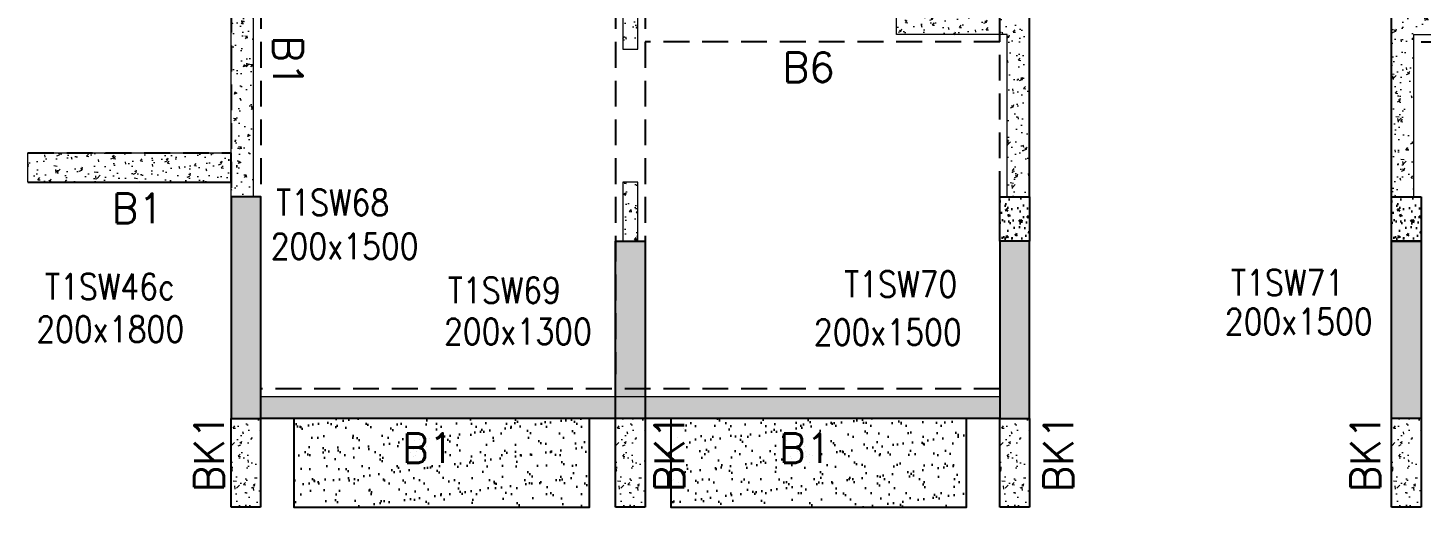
# Model space of a CAD drawing. Header units: millimetres. Extents: x 1078357 to 2594950, y -4969473 to -4636555.
# Drawn here: x 1247072 to 1256497, y -4669034 to -4665789 of the extents above; entities that cross this region are included whole.
import ezdxf

# ---------------------------------------------------------------- set-up
doc = ezdxf.new("R2010")
doc.units = ezdxf.units.MM
for name, pattern in [('CONTINOUS', [0]), ('HIDDEN', [0.375, 0.25, -0.125]), ('New Retail block$0$CONTINOUS', [0])]:
    doc.linetypes.add(name, pattern=pattern)
for name, color, linetype, lineweight in [('A-_ANOTDIMA_D-', 6, 'Continuous', 13), ('COL. NO.', 30, 'Continuous', 25), ('COL. SIZE', 7, 'Continuous', 25), ('HATCH', 8, 'Continuous', 30), ('RCC UPSTAND', 43, 'Continuous', 30), ('S-NON STR RCC WALL', 8, 'Continuous', 0)]:
    doc.layers.add(name, color=color, linetype=linetype, lineweight=lineweight)
for name, color, linetype in [('B-200x325', 201, 'HIDDEN'), ('B-200x650', 241, 'HIDDEN'), ('NON STR. RCC WALL', 6, 'Continuous'), ('S-COLUMN_SHEAR WALL', 1, 'Continuous'), ('S-PROJECTION', 54, 'New Retail block$0$CONTINOUS')]:
    doc.layers.add(name, color=color, linetype=linetype)
doc.styles.add('ROMANS', font='romans.shx', dxfattribs={"width": 0.85})
pattern_1 = [(50, (-5109198.82, 23483864.79), (182.184669, -15.93908554), [19.05, -209.55]), (355, (-5109198.82, 23483864.79), (-35.2434214, 191.0568452), [15.24, -167.6405842]), (100.4514447, (-5109183.63, 23483863.46), (146.9412471, 175.1177519), [16.1900088, -178.0902446]), (46.1842, (-5109198.82, 23483915.59), (271.0790409, -42.042328), [28.575, -314.325]), (96.6355576, (-5109176.23, 23483912.08), (237.404134, 247.4261246), [24.2850231, -267.1356082]), (351.1841512, (-5109198.82, 23483915.6), (237.404134, 247.4261246), [22.859967, -251.459732]), (21, (-5109173.42, 23483902.89), (151.6143913, -102.2651982), [19.05, -209.55]), (326, (-5109173.42, 23483902.89), (61.8020283, 184.1879661), [15.24, -167.64]), (71.451445, (-5109160.78, 23483894.36), (213.4164193, 81.9227689), [16.1900088, -178.0899376]), (37.5, (-5109198.816, 23483864.786), (3.08860325, 84.55503887), [0, -165.608, 0, -170.18, 0, -168.275]), (7.5, (-5109198.82, 23483864.79), (66.8196625, 100.18057482), [0, -97.028, 0, -161.798, 0, -64.135]), (327.5, (-5109255.46, 23483864.786), (135.59059517, -5.728744), [0, -63.5, 0, -198.12, 0, -262.89]), (317.5, (-5109280.86, 23483864.79), (148.1291814, 25.42649103), [0, -82.55, 0, -131.572, 0, -186.69])]

# ---------------------------------------------------------------- blocks, each defined once
blk = doc.blocks.new('G$CD63B60BD')
at = {"layer": 'COL. NO.', "linetype": 'Continuous', "style": 'ROMANS', "width": 0.85}
for s, p in [('T1SW68', (18554.2, 1375.1, -320.4)), ('T1SW46c', (16990.9, 805.3, -320.4)), ('T1SW69', (19716.2, 780.8, -320.4)), ('T1SW70', (22397.1, 822.1, -320.4)), ('T1SW71', (25013.9, 832.4, -320.4))]:
    blk.add_text(s, height=175, dxfattribs=at).set_placement(p)
at = {"layer": 'COL. SIZE', "linetype": 'Continuous', "style": 'ROMANS', "width": 0.85}
for s, p in [('200x1500', (18517.5, 1078.7, -320.4)), ('200x1800', (16931.8, 517.4, -320.4)), ('200x1300', (19689.6, 502, -320.4)), ('200x1500', (22191.9, 497.9, -320.4)), ('200x1500', (24971.8, 569.1, -320.4))]:
    blk.add_text(s, height=175, dxfattribs=at).set_placement(p)

msp = doc.modelspace()

# ---------------------------------------------------------------- hatches: boundary and pattern name
at = {"layer": 'HATCH'}
h = msp.add_hatch(dxfattribs=at)
h.set_pattern_fill('AR-SAND', color=8, scale=3, angle=179.97015)
h.set_pattern_definition([(37.47015413, (-3803161.08, 18703074.25), (-4.72361136, 146.8264517), [0, -115.824, 0, -129.54, 0, -123.825]), (7.4701541, (-3803161.08, 18703074.25), (134.9689868, 214.9772528), [0, -62.484, 0, -104.394, 0, -40.005]), (327.4701541, (-3803254.81, 18703074.3), (237.2979035, 0.3075449), [0, -38.1, 0, -137.16, 0, -179.07]), (317.4701541, (-3803254.81, 18703074.3), (229.1017424, 66.759465), [0, -19.05, 0, -89.916, 0, -102.87])])
h.paths.add_polyline_path([(1250871.9, -4668434.4), (1248871.9, -4668434.4), (1248871.9, -4669034.4), (1250871.9, -4669034.4)])
h = msp.add_hatch(dxfattribs=at)
h.set_pattern_fill('AR-SAND', color=8, scale=3, angle=179.97015)
h.set_pattern_definition([(37.47015413, (-3805711.08, 18703074.25), (-4.72361136, 146.8264517), [0, -115.824, 0, -129.54, 0, -123.825]), (7.4701541, (-3805711.08, 18703074.25), (134.9689868, 214.9772528), [0, -62.484, 0, -104.394, 0, -40.005]), (327.4701541, (-3805804.81, 18703074.3), (237.2979035, 0.3075449), [0, -38.1, 0, -137.16, 0, -179.07]), (317.4701541, (-3805804.81, 18703074.3), (229.1017424, 66.759465), [0, -19.05, 0, -89.916, 0, -102.87])])
h.paths.add_polyline_path([(1253421.9, -4668434.4), (1251421.9, -4668434.4), (1251421.9, -4669034.4), (1253421.9, -4669034.4)])
at = {"layer": 'RCC UPSTAND'}
h = msp.add_hatch(dxfattribs=at)
h.set_pattern_fill('AR-CONC', color=8, scale=20, angle=90)
h.set_pattern_definition([(140, (-1954353.37, -7205678.86), (12.550427, 143.4520365), [15, -165]), (85, (-1954353.37, -7205678.86), (-150.438427, -27.7502667), [12, -132]), (190.4514445, (-1954352.32, -7205666.9), (-137.887998, 115.7017693), [12.7480384, -140.2284224]), (136.1842, (-1954393.37, -7205678.86), (33.103856, 213.448266), [22.5, -247.5]), (186.6356355, (-1954390.6, -7205661.07), (-194.82372, 186.932389), [19.122068, -210.342752]), (81.184164, (-1954393.37, -7205678.86), (-194.82372, 186.932389), [18, -198]), (111, (-1954383.37, -7205658.86), (80.523778, 119.3814104), [15, -165]), (56, (-1954383.37, -7205658.86), (-145.030009, 48.6630664), [12, -132]), (161.4514447, (-1954376.65, -7205648.91), (-64.5062306, 168.0444753), [12.748038, -140.2284224]), (127.5, (-1954353.365, -7205678.86), (-66.57877077, 2.43197106), [0, -130.4, 0, -134, 0, -132.5]), (97.5, (-1954353.365, -7205678.86), (-78.8823424, 52.6139075), [0, -76.4, 0, -127.4, 0, -50.5]), (57.5, (-1954353.365, -7205723.46), (4.51097435, 106.7644872), [0, -50, 0, -156, 0, -207]), (47.5, (-1954353.365, -7205743.46), (-20.0209965, 116.6372339), [0, -65, 0, -103.6, 0, -147])])
h.paths.add_polyline_path([(1253846.7, -4666934.4), (1253846.7, -4667234.4), (1253646.7, -4667234.4), (1253646.7, -4666934.4)])
h = msp.add_hatch(dxfattribs=at)
h.set_pattern_fill('AR-CONC', color=8, scale=20, angle=90)
h.set_pattern_definition([(140, (-1951703.45, -7205678.86), (12.550427, 143.4520365), [15, -165]), (85, (-1951703.45, -7205678.86), (-150.438427, -27.7502667), [12, -132]), (190.4514445, (-1951702.4, -7205666.9), (-137.887998, 115.7017693), [12.7480384, -140.2284224]), (136.1842, (-1951743.45, -7205678.86), (33.103856, 213.448266), [22.5, -247.5]), (186.6356355, (-1951740.7, -7205661.07), (-194.82372, 186.932389), [19.122068, -210.342752]), (81.184164, (-1951743.45, -7205678.86), (-194.82372, 186.932389), [18, -198]), (111, (-1951733.45, -7205658.86), (80.523778, 119.3814104), [15, -165]), (56, (-1951733.45, -7205658.86), (-145.030009, 48.6630664), [12, -132]), (161.4514447, (-1951726.74, -7205648.91), (-64.5062306, 168.0444753), [12.748038, -140.2284224]), (127.5, (-1951703.45, -7205678.86), (-66.57877077, 2.43197106), [0, -130.4, 0, -134, 0, -132.5]), (97.5, (-1951703.45, -7205678.86), (-78.8823424, 52.6139075), [0, -76.4, 0, -127.4, 0, -50.5]), (57.5, (-1951703.45, -7205723.46), (4.51097435, 106.7644872), [0, -50, 0, -156, 0, -207]), (47.5, (-1951703.45, -7205743.46), (-20.0209965, 116.6372339), [0, -65, 0, -103.6, 0, -147])])
h.paths.add_polyline_path([(1256496.6, -4666934.4), (1256496.6, -4667234.4), (1256296.7, -4667234.4), (1256296.7, -4666934.4)])
at = {"layer": 'S-COLUMN_SHEAR WALL', "lineweight": 25}
h = msp.add_hatch(color=1, dxfattribs=at)
h.dxf.hatch_style = 1
h.paths.add_polyline_path([(1248446.7, -4668434.4), (1248646.7, -4668434.4), (1248646.7, -4666934.4), (1248446.7, -4666934.4)])
h = msp.add_hatch(color=1, dxfattribs=at)
h.dxf.hatch_style = 1
h.paths.add_polyline_path([(1251246.7, -4667234.4), (1251246.7, -4668434.4), (1251046.7, -4668434.4), (1251046.7, -4667234.4)])
h = msp.add_hatch(color=1, dxfattribs=at)
h.dxf.hatch_style = 1
h.paths.add_polyline_path([(1253846.7, -4667234.4), (1253846.7, -4668434.4), (1253646.7, -4668434.4), (1253646.7, -4667234.4)])
at = {"layer": 'S-COLUMN_SHEAR WALL', "lineweight": 25, "extrusion": (1.00316e-06, -2.11765e-11, 1)}
h = msp.add_hatch(color=1, dxfattribs=at)
h.dxf.hatch_style = 1
h.paths.add_polyline_path([(1256496.7, -4668434.4), (1256296.7, -4668434.4), (1256296.7, -4667234.4), (1256496.7, -4667234.4)])
at = {"layer": 'S-NON STR RCC WALL'}
h = msp.add_hatch(dxfattribs=at)
h.set_pattern_fill('AR-CONC', color=256)
h.set_pattern_definition(pattern_1)
h.paths.add_polyline_path([(1252946.9, -4665834.4), (1252946.9, -4663484.4), (1253646.9, -4663484.4), (1253646.9, -4663634.4), (1253096.9, -4663634.4), (1253096.9, -4665684.4), (1253846.9, -4665684.4), (1253846.9, -4666934.3), (1253696.9, -4666934.3), (1253696.9, -4665834.4)])
h = msp.add_hatch(dxfattribs=at)
h.set_pattern_fill('AR-CONC', color=256, angle=180)
h.set_pattern_definition(pattern_1)
h.paths.add_polyline_path([(1257196.9, -4665834.4), (1257196.9, -4663484.4), (1256496.9, -4663484.4), (1256496.9, -4663634.4), (1257046.9, -4663634.4), (1257046.9, -4665684.4), (1256296.9, -4665684.4), (1256296.9, -4666934.3), (1256446.9, -4666934.3), (1256446.9, -4665834.4)])
h = msp.add_hatch(dxfattribs=at)
h.set_pattern_fill('AR-CONC', color=256, angle=180)
h.set_pattern_definition([(50, (2348384.62, -9204434.38), (182.184669, -15.9390855), [19.05, -209.55]), (355, (2348384.62, -9204434.38), (-35.2434214, 191.056845), [15.24, -167.640584]), (100.4514447, (2348399.8, -9204435.71), (146.941247, 175.117752), [16.190009, -178.0902446]), (46.1842, (2348384.62, -9204383.58), (271.079041, -42.042328), [28.575, -314.325]), (96.6355576, (2348407.2, -9204387.09), (237.404134, 247.426125), [24.285023, -267.135608]), (351.184151, (2348384.62, -9204383.58), (237.404134, 247.426125), [22.859967, -251.459732]), (21, (2348410.02, -9204396.28), (151.6143913, -102.265198), [19.05, -209.55]), (326, (2348410.02, -9204396.28), (61.802028, 184.187966), [15.24, -167.64]), (71.451445, (2348422.65, -9204404.8), (213.416419, 81.922769), [16.190009, -178.0899376]), (37.5, (2348384.62, -9204434.38), (3.08860325, 84.5550389), [0, -165.608, 0, -170.18, 0, -168.275]), (7.5, (2348384.62, -9204434.38), (66.8196625, 100.1805748), [0, -97.028, 0, -161.798, 0, -64.135]), (327.5, (2348327.976, -9204434.38), (135.5905952, -5.728744), [0, -63.5, 0, -198.12, 0, -262.89]), (317.5, (2348302.58, -9204434.38), (148.1291814, 25.426491), [0, -82.55, 0, -131.572, 0, -186.69])])
h.paths.add_polyline_path([(1251096.9, -4665934.2), (1251196.9, -4665934.2), (1251196.9, -4664334.2), (1251096.9, -4664334.2)])
at = {"layer": 'S-NON STR RCC WALL', "ltscale": 700}
h = msp.add_hatch(dxfattribs=at)
h.set_pattern_fill('AR-CONC', color=256)
h.set_pattern_definition([(230, (2385883.01, -9243630.8), (-182.184669, 15.9390855), [19.05, -209.55]), (175, (2385883.01, -9243630.8), (35.2434214, -191.056845), [15.24, -167.640584]), (280.4514447, (2385867.83, -9243629.47), (-146.941247, -175.117752), [16.190009, -178.0902446]), (226.1842, (2385883, -9243681.6), (-271.079041, 42.042328), [28.575, -314.325]), (276.6355576, (2385860.42, -9243678.1), (-237.404134, -247.426125), [24.285023, -267.135608]), (171.184151, (2385883, -9243681.6), (-237.404134, -247.426125), [22.859967, -251.459732]), (201, (2385857.61, -9243668.9), (-151.6143913, 102.265198), [19.05, -209.55]), (146, (2385857.61, -9243668.9), (-61.802028, -184.187966), [15.24, -167.64]), (251.451445, (2385844.97, -9243660.37), (-213.416419, -81.922769), [16.190009, -178.0899376]), (217.5, (2385883.01, -9243630.795), (-3.08860325, -84.5550389), [0, -165.608, 0, -170.18, 0, -168.275]), (187.5, (2385883.01, -9243630.795), (-66.8196625, -100.1805748), [0, -97.028, 0, -161.798, 0, -64.135]), (147.5, (2385939.65, -9243630.795), (-135.5905952, 5.728744), [0, -63.5, 0, -198.12, 0, -262.89]), (137.5, (2385965.05, -9243630.8), (-148.1291814, -25.426491), [0, -82.55, 0, -131.572, 0, -186.69])])
h.paths.add_polyline_path([(1248446.9, -4665234.4), (1248596.9, -4665234.4), (1248596.9, -4666934.3), (1248446.9, -4666934.3)])
at = {"layer": 'S-NON STR RCC WALL'}
h = msp.add_hatch(dxfattribs=at)
h.set_pattern_fill('AR-CONC', color=256)
h.set_pattern_definition([(50, (-7303648.25, 32850953.2), (182.184669, -15.93908554), [19.05, -209.55]), (355, (-7303648.25, 32850953.2), (-35.2434214, 191.0568452), [15.24, -167.6405842]), (100.4514447, (-7303633.07, 32850951.87), (146.9412471, 175.1177519), [16.1900088, -178.0902446]), (46.1842, (-7303648.25, 32851004), (271.0790409, -42.0423279), [28.575, -314.325]), (96.6355576, (-7303625.66, 32851000.5), (237.404134, 247.4261246), [24.2850231, -267.1356082]), (351.1841512, (-7303648.25, 32851004), (237.404134, 247.4261246), [22.859967, -251.459732]), (21, (-7303622.85, 32850991.3), (151.61439127, -102.2651982), [19.05, -209.55]), (326, (-7303622.85, 32850991.3), (61.80202835, 184.1879661), [15.24, -167.64]), (71.451445, (-7303610.21, 32850982.77), (213.4164193, 81.9227689), [16.1900088, -178.0899376]), (37.5, (-7303648.25, 32850953.196), (3.08860325, 84.55503887), [0, -165.608, 0, -170.18, 0, -168.275]), (7.5, (-7303648.25, 32850953.2), (66.8196625, 100.18057482), [0, -97.028, 0, -161.798, 0, -64.135]), (327.5, (-7303704.89, 32850953.196), (135.59059517, -5.72874399), [0, -63.5, 0, -198.12, 0, -262.89]), (317.5, (-7303730.29, 32850953.2), (148.1291814, 25.42649103), [0, -82.55, 0, -131.572, 0, -186.69])])
h.paths.add_polyline_path([(1248446.9, -4667584.3), (1248446.9, -4667584.3), (1248446.9, -4666834.3), (1247071.9, -4666834.3), (1247071.9, -4666634.4), (1248446.9, -4666634.4)])
h = msp.add_hatch(dxfattribs=at)
h.set_pattern_fill('AR-CONC', color=256, angle=180)
h.set_pattern_definition([(50, (1251159.9, -4520415.2), (182.18467, -15.93909), [19.05, -209.55]), (355, (1251159.9, -4520415.2), (-35.24342, 191.05685), [15.24, -167.64058]), (100.45144, (1251175.08, -4520416.52), (146.94125, 175.11775), [16.19, -178.09024]), (46.1842, (1251159.9, -4520364.4), (271.07904, -42.04233), [28.575, -314.325]), (96.63556, (1251182.5, -4520367.9), (237.40413, 247.42612), [24.285, -267.1356]), (351.18415, (1251159.9, -4520364.4), (237.40413, 247.4261), [22.85997, -251.45973]), (21, (1251185.3, -4520377.1), (151.61439, -102.2652), [19.05, -209.55]), (326, (1251185.3, -4520377.1), (61.80203, 184.18797), [15.24, -167.64]), (71.45144, (1251197.94, -4520385.62), (213.41642, 81.92277), [16.19, -178.08994]), (37.5, (1251159.9, -4520415.195), (3.088603, 84.55504), [0, -165.608, 0, -170.18, 0, -168.275]), (7.5, (1251159.9, -4520415.19), (66.81966, 100.180575), [0, -97.028, 0, -161.798, 0, -64.135]), (327.5, (1251103.26, -4520415.195), (135.590595, -5.728744), [0, -63.5, 0, -198.12, 0, -262.89]), (317.5, (1251077.86, -4520415.2), (148.12918, 25.42649), [0, -82.55, 0, -131.572, 0, -186.69])])
h.paths.add_polyline_path([(1251096.9, -4667234.6), (1251196.9, -4667234.6), (1251196.9, -4666834.2), (1251096.9, -4666834.2)])
h = msp.add_hatch(dxfattribs=at)
h.set_pattern_fill('AR-CONC', color=256)
h.set_pattern_definition([(50, (-6206423.53, 28167883.97), (182.184669, -15.93908554), [19.05, -209.55]), (355, (-6206423.53, 28167883.97), (-35.2434214, 191.0568452), [15.24, -167.6405842]), (100.4514447, (-6206408.35, 28167882.64), (146.9412471, 175.1177519), [16.1900088, -178.0902446]), (46.1842, (-6206423.53, 28167934.77), (271.0790409, -42.042328), [28.575, -314.325]), (96.6355576, (-6206400.94, 28167931.27), (237.404134, 247.4261246), [24.2850231, -267.1356082]), (351.1841512, (-6206423.53, 28167934.77), (237.404134, 247.4261246), [22.859967, -251.459732]), (21, (-6206398.13, 28167922.07), (151.6143913, -102.2651982), [19.05, -209.55]), (326, (-6206398.13, 28167922.07), (61.8020283, 184.1879661), [15.24, -167.64]), (71.451445, (-6206385.5, 28167913.55), (213.4164193, 81.9227689), [16.1900088, -178.0899376]), (37.5, (-6206423.53, 28167883.97), (3.08860325, 84.55503887), [0, -165.608, 0, -170.18, 0, -168.275]), (7.5, (-6206423.53, 28167883.97), (66.8196625, 100.18057482), [0, -97.028, 0, -161.798, 0, -64.135]), (327.5, (-6206480.174, 28167883.97), (135.59059517, -5.72874399), [0, -63.5, 0, -198.12, 0, -262.89]), (317.5, (-6206505.57, 28167883.97), (148.1291814, 25.42649103), [0, -82.55, 0, -131.572, 0, -186.69])])
h.paths.add_polyline_path([(1253643.9, -4668434.4), (1248646.9, -4668434.4), (1248646.9, -4668284.4), (1253643.9, -4668284.4)])
h = msp.add_hatch(dxfattribs=at)
h.set_pattern_fill('AR-CONC', color=256, angle=180)
h.set_pattern_definition([(50, (-8381725.7, 37570672.96), (182.184669, -15.93908554), [19.05, -209.55]), (355, (-8381725.7, 37570672.96), (-35.2434214, 191.0568452), [15.24, -167.6405842]), (100.4514447, (-8381710.52, 37570671.63), (146.9412471, 175.1177519), [16.1900088, -178.0902446]), (46.1842, (-8381725.7, 37570723.76), (271.0790409, -42.0423279), [28.575, -314.325]), (96.6355576, (-8381703.1, 37570720.26), (237.404134, 247.4261246), [24.2850231, -267.1356082]), (351.1841512, (-8381725.7, 37570723.76), (237.404134, 247.4261246), [22.859967, -251.459732]), (21, (-8381700.3, 37570711.06), (151.61439127, -102.2651982), [19.05, -209.55]), (326, (-8381700.3, 37570711.06), (61.80202835, 184.1879661), [15.24, -167.64]), (71.451445, (-8381687.67, 37570702.54), (213.4164193, 81.9227689), [16.1900088, -178.0899376]), (37.5, (-8381725.7, 37570672.96), (3.08860325, 84.55503887), [0, -165.608, 0, -170.18, 0, -168.275]), (7.5, (-8381725.7, 37570672.96), (66.81966251, 100.18057482), [0, -97.028, 0, -161.798, 0, -64.135]), (327.5, (-8381782.345, 37570672.96), (135.59059517, -5.72874399), [0, -63.5, 0, -198.12, 0, -262.89]), (317.5, (-8381807.74, 37570672.96), (148.1291814, 25.42649103), [0, -82.55, 0, -131.572, 0, -186.69])])
h.paths.add_polyline_path([(1248646.5, -4668434.3), (1248446.6, -4668434.3), (1248446.6, -4669034.3), (1248646.5, -4669034.3), (1248646.6, -4669034.3), (1248646.6, -4668434.4)], is_closed=False)
h = msp.add_hatch(dxfattribs=at)
h.set_pattern_fill('AR-CONC', color=256, angle=180)
h.set_pattern_definition([(50, (-8379125.7, 37570672.96), (182.184669, -15.93908554), [19.05, -209.55]), (355, (-8379125.7, 37570672.96), (-35.2434214, 191.0568452), [15.24, -167.6405842]), (100.4514447, (-8379110.52, 37570671.63), (146.9412471, 175.1177519), [16.1900088, -178.0902446]), (46.1842, (-8379125.7, 37570723.76), (271.0790409, -42.0423279), [28.575, -314.325]), (96.6355576, (-8379103.1, 37570720.26), (237.404134, 247.4261246), [24.2850231, -267.1356082]), (351.1841512, (-8379125.7, 37570723.76), (237.404134, 247.4261246), [22.859967, -251.459732]), (21, (-8379100.3, 37570711.06), (151.61439127, -102.2651982), [19.05, -209.55]), (326, (-8379100.3, 37570711.06), (61.80202835, 184.1879661), [15.24, -167.64]), (71.451445, (-8379087.67, 37570702.54), (213.4164193, 81.9227689), [16.1900088, -178.0899376]), (37.5, (-8379125.7, 37570672.96), (3.08860325, 84.55503887), [0, -165.608, 0, -170.18, 0, -168.275]), (7.5, (-8379125.7, 37570672.96), (66.81966251, 100.18057482), [0, -97.028, 0, -161.798, 0, -64.135]), (327.5, (-8379182.345, 37570672.96), (135.59059517, -5.72874399), [0, -63.5, 0, -198.12, 0, -262.89]), (317.5, (-8379207.74, 37570672.96), (148.1291814, 25.42649103), [0, -82.55, 0, -131.572, 0, -186.69])])
h.paths.add_polyline_path([(1251246.5, -4668434.3), (1251046.6, -4668434.3), (1251046.6, -4669034.3), (1251246.5, -4669034.3), (1251246.6, -4669034.3), (1251246.6, -4668434.4)], is_closed=False)
h = msp.add_hatch(dxfattribs=at)
h.set_pattern_fill('AR-CONC', color=256, angle=180)
h.set_pattern_definition([(50, (-8376525.68, 37570672.96), (182.184669, -15.93908554), [19.05, -209.55]), (355, (-8376525.68, 37570672.96), (-35.2434214, 191.0568452), [15.24, -167.6405842]), (100.4514447, (-8376510.5, 37570671.63), (146.9412471, 175.1177519), [16.1900088, -178.0902446]), (46.1842, (-8376525.68, 37570723.76), (271.0790409, -42.0423279), [28.575, -314.325]), (96.6355576, (-8376503.1, 37570720.26), (237.404134, 247.4261246), [24.2850231, -267.1356082]), (351.1841512, (-8376525.68, 37570723.76), (237.404134, 247.4261246), [22.859967, -251.459732]), (21, (-8376500.28, 37570711.06), (151.61439127, -102.2651982), [19.05, -209.55]), (326, (-8376500.28, 37570711.06), (61.80202835, 184.1879661), [15.24, -167.64]), (71.451445, (-8376487.65, 37570702.54), (213.4164193, 81.9227689), [16.1900088, -178.0899376]), (37.5, (-8376525.68, 37570672.96), (3.08860325, 84.55503887), [0, -165.608, 0, -170.18, 0, -168.275]), (7.5, (-8376525.68, 37570672.96), (66.81966251, 100.18057482), [0, -97.028, 0, -161.798, 0, -64.135]), (327.5, (-8376582.324, 37570672.96), (135.59059517, -5.72874399), [0, -63.5, 0, -198.12, 0, -262.89]), (317.5, (-8376607.72, 37570672.96), (148.1291814, 25.42649103), [0, -82.55, 0, -131.572, 0, -186.69])])
h.paths.add_polyline_path([(1253846.6, -4668434.3), (1253646.6, -4668434.3), (1253646.6, -4669034.3), (1253846.6, -4669034.3), (1253846.6, -4669034.3), (1253846.6, -4668434.4)], is_closed=False)
h = msp.add_hatch(dxfattribs=at)
h.set_pattern_fill('AR-CONC', color=256, angle=180)
h.set_pattern_definition([(50, (-8373875.72, 37570673.03), (182.184669, -15.93908554), [19.05, -209.55]), (355, (-8373875.72, 37570673.03), (-35.2434214, 191.0568452), [15.24, -167.6405842]), (100.4514447, (-8373860.54, 37570671.7), (146.9412471, 175.1177519), [16.1900088, -178.0902446]), (46.1842, (-8373875.72, 37570723.83), (271.0790409, -42.0423279), [28.575, -314.325]), (96.6355576, (-8373853.13, 37570720.32), (237.404134, 247.4261246), [24.2850231, -267.1356082]), (351.1841512, (-8373875.72, 37570723.83), (237.404134, 247.4261246), [22.859967, -251.459732]), (21, (-8373850.32, 37570711.13), (151.61439127, -102.2651982), [19.05, -209.55]), (326, (-8373850.32, 37570711.13), (61.80202835, 184.1879661), [15.24, -167.64]), (71.451445, (-8373837.68, 37570702.6), (213.4164193, 81.9227689), [16.1900088, -178.0899376]), (37.5, (-8373875.72, 37570673.026), (3.08860325, 84.55503887), [0, -165.608, 0, -170.18, 0, -168.275]), (7.5, (-8373875.72, 37570673.03), (66.81966251, 100.18057482), [0, -97.028, 0, -161.798, 0, -64.135]), (327.5, (-8373932.36, 37570673.026), (135.59059517, -5.72874399), [0, -63.5, 0, -198.12, 0, -262.89]), (317.5, (-8373957.76, 37570673.03), (148.1291814, 25.42649103), [0, -82.55, 0, -131.572, 0, -186.69])])
h.paths.add_polyline_path([(1256496.5, -4668434.2), (1256296.5, -4668434.2), (1256296.5, -4669034.2), (1256496.5, -4669034.2), (1256496.5, -4669034.2), (1256496.5, -4668434.4)], is_closed=False)

# ---------------------------------------------------------------- linework, layer by layer
at = {"layer": 'B-200x325', "ltscale": 700}
for p, q in [((1253646.6, -4665884.1, 0), (1251246.6, -4665884.1, 0)), ((1256496.5, -4665884.1, 0), (1258896.5, -4665884.1, 0))]:
    msp.add_line(p, q, dxfattribs=at)
at = {"layer": 'B-200x650', "linetype": 'HIDDEN', "ltscale": 700}
for p, q in [((1248646.9, -4661684.4, 0), (1248646.9, -4666934.3, 0)), ((1251046.9, -4661684.4, 0), (1251046.9, -4668134.3, 0)), ((1251246.9, -4661684.4, 0), (1251246.9, -4668134.3, 0)), ((1248446.9, -4663284.3, 0), (1248446.9, -4666934.3, 0)), ((1253646.9, -4666934.3, 0), (1253646.9, -4664634.3, 0)), ((1247071.9, -4666634.3, 0), (1248446.9, -4666634.3, 0)), ((1253646.9, -4668234.3, 0), (1248646.9, -4668234.3, 0))]:
    msp.add_line(p, q, dxfattribs=at)
at = {"layer": 'B-200x650', "linetype": 'CONTINOUS', "ltscale": 700}
for p, q in [((1253846.9, -4666934.3, 0), (1253846.9, -4664634.3, 0)), ((1256296.9, -4666934.3, 0), (1256296.9, -4664634.3, 0)), ((1248446.9, -4666834.3, 0), (1248446.9, -4666634.3, 0)), ((1247071.9, -4666834.3, 0), (1248446.9, -4666834.3, 0)), ((1248446.6, -4669034.4, 0), (1248446.6, -4668434.4, 0)), ((1248646.6, -4668434.4, 0), (1248646.6, -4669034.4, 0)), ((1253646.9, -4668434.3, 0), (1248646.9, -4668434.3, 0)), ((1251046.6, -4669034.4, 0), (1251046.6, -4668434.4, 0)), ((1251246.6, -4668434.4, 0), (1251246.6, -4669034.4, 0)), ((1253646.6, -4669034.4, 0), (1253646.6, -4668434.4, 0)), ((1253846.6, -4668434.4, 0), (1253846.6, -4669034.4, 0)), ((1256296.6, -4669034.3, 0), (1256296.6, -4668434.3, 0)), ((1256496.6, -4668434.3, 0), (1256496.6, -4669034.3, 0)), ((1248646.6, -4669034.4, 0), (1248446.6, -4669034.4, 0)), ((1251246.6, -4669034.4, 0), (1251046.6, -4669034.4, 0)), ((1253846.6, -4669034.4, 0), (1253646.6, -4669034.4, 0)), ((1256496.6, -4669034.3, 0), (1256296.6, -4669034.3, 0))]:
    msp.add_line(p, q, dxfattribs=at)
at = {"layer": 'NON STR. RCC WALL', "elevation": 0}
for points in [[(1253846.7, -4666934.4), (1253846.7, -4667234.4), (1253646.7, -4667234.4), (1253646.7, -4666934.4)], [(1256496.6, -4666934.4), (1256496.6, -4667234.4), (1256296.7, -4667234.4), (1256296.7, -4666934.4)]]:
    msp.add_lwpolyline(points, close=True, dxfattribs=at)
at = {"layer": 'S-COLUMN_SHEAR WALL', "color": 1, "lineweight": 25, "elevation": 0}
for points in [[(1248446.7, -4668434.4), (1248646.7, -4668434.4), (1248646.7, -4666934.4), (1248446.7, -4666934.4)], [(1251046.7, -4667234.4), (1251246.7, -4667234.4), (1251246.7, -4668434.4), (1251046.7, -4668434.4)], [(1253646.7, -4668434.4), (1253846.7, -4668434.4), (1253846.7, -4667234.4), (1253646.7, -4667234.4)]]:
    msp.add_lwpolyline(points, close=True, dxfattribs=at)
at = {"layer": 'S-COLUMN_SHEAR WALL', "color": 1, "lineweight": 25, "extrusion": (1.00316e-06, -2.11765e-11, 1), "elevation": 1.3}
msp.add_lwpolyline([(1256496.7, -4668434.4), (1256296.7, -4668434.4), (1256296.7, -4667234.4), (1256496.7, -4667234.4)], close=True, dxfattribs=at)
at = {"layer": 'S-NON STR RCC WALL', "elevation": 0}
for points in [[(1252946.9, -4665834.4), (1252946.9, -4663484.4), (1253646.9, -4663484.4), (1253646.9, -4663634.4), (1253096.9, -4663634.4), (1253096.9, -4665684.4), (1253846.9, -4665684.4), (1253846.9, -4666934.3), (1253696.9, -4666934.3), (1253696.9, -4665834.4)], [(1257196.9, -4665834.4), (1257196.9, -4663484.4), (1256496.9, -4663484.4), (1256496.9, -4663634.4), (1257046.9, -4663634.4), (1257046.9, -4665684.4), (1256296.9, -4665684.4), (1256296.9, -4666934.3), (1256446.9, -4666934.3), (1256446.9, -4665834.4)], [(1248446.9, -4665234.4), (1248596.9, -4665234.4), (1248596.9, -4666934.3), (1248446.9, -4666934.3)], [(1248446.9, -4666834.3), (1248446.9, -4666834.3), (1248446.9, -4666834.3), (1247071.9, -4666834.3), (1247071.9, -4666634.4), (1248446.9, -4666634.4)], [(1251096.9, -4667234.6), (1251196.9, -4667234.6), (1251196.9, -4666834.2), (1251096.9, -4666834.2)], [(1253643.9, -4668434.4), (1248646.9, -4668434.4), (1248646.9, -4668284.4), (1253643.9, -4668284.4)]]:
    msp.add_lwpolyline(points, close=True, dxfattribs=at)
at = {"layer": 'S-NON STR RCC WALL', "ltscale": 700, "elevation": 0}
msp.add_lwpolyline([(1251096.9, -4665934.2), (1251196.9, -4665934.2), (1251196.9, -4664334.2), (1251096.9, -4664334.2)], close=True, dxfattribs=at)
at = {"layer": 'S-PROJECTION', "elevation": 0}
for points in [[(1250871.9, -4668434.4), (1248871.9, -4668434.4), (1248871.9, -4669034.4), (1250871.9, -4669034.4)], [(1253421.9, -4668434.4), (1251421.9, -4668434.4), (1251421.9, -4669034.4), (1253421.9, -4669034.4)]]:
    msp.add_lwpolyline(points, close=True, dxfattribs=at)

# ---------------------------------------------------------------- block references
at = {"layer": 'A-_ANOTDIMA_D-', "color": 2, "ltscale": 700}
msp.add_blockref('G$CD63B60BD', (1230196.7, -4668434.4, 0), dxfattribs=at)

# ---------------------------------------------------------------- texts
at = {"layer": 'B-200x325', "linetype": 'Continuous', "ltscale": 700, "style": 'ROMANS'}
msp.add_text('B6', height=200, rotation=359.99945, dxfattribs=at).set_placement((1252177, -4666156.2, -2.7))
at = {"layer": 'B-200x650', "linetype": 'HIDDEN', "ltscale": 500, "style": 'ROMANS'}
for rotation, p in [(269.99906, (1248730.8, -4665841.2, -2.7)), (0.00094, (1247638.8, -4667111.2, -2.7)), (0.00094, (1249603.2, -4668734.6, -2.7)), (0.00094, (1252154.2, -4668734.6, -2.7))]:
    msp.add_text('B1', height=200, rotation=rotation, dxfattribs=at).set_placement(p)
at = {"layer": 'B-200x650', "linetype": 'CONTINOUS', "ltscale": 700, "style": 'ROMANS'}
for p in [(1248397.2, -4668934, 50), (1251510.4, -4668934, 50), (1254142.2, -4668934, 50), (1256219.5, -4668933.9, 50)]:
    msp.add_text('BK1', height=200, rotation=90, dxfattribs=at).set_placement(p)

doc.saveas('drawing.dxf')
